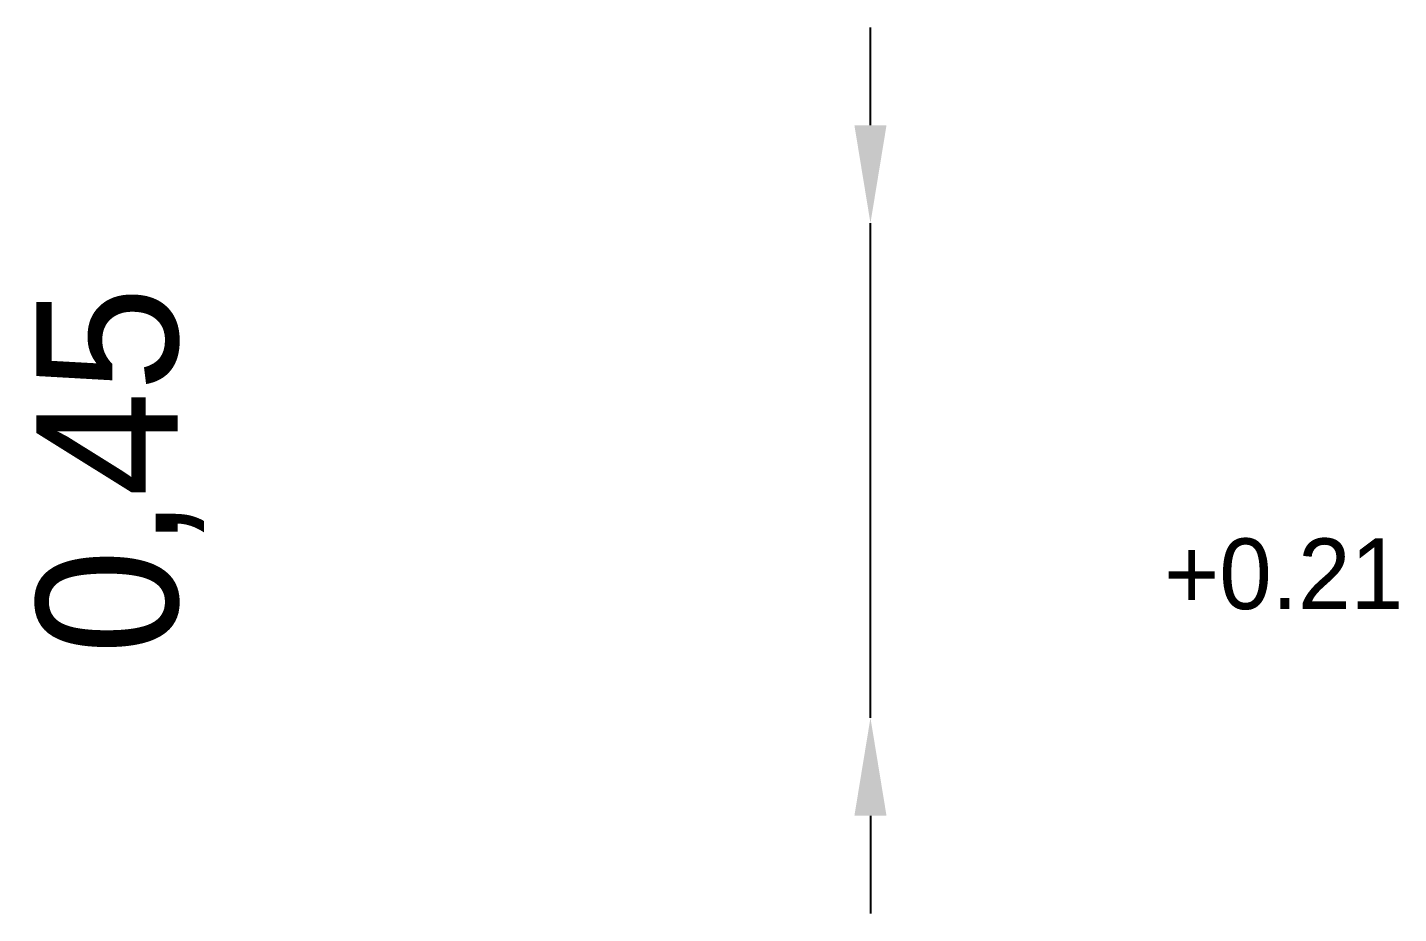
# Model space of a CAD drawing. Header units: metres. Extents: x 738 to 942, y -12 to 4.
# Drawn here: x 777.455 to 778.716, y 0.03 to 0.845 of the extents above; entities that cross this region are included whole.
import ezdxf

# ---------------------------------------------------------------- set-up
doc = ezdxf.new("R2010")
doc.units = ezdxf.units.M
doc.layers.add('COTAS', color=4, linetype='Continuous')
doc.layers.add('TEXTOS', color=7, linetype='Continuous')
doc.dimstyles.get("Standard").update_dxf_attribs({"dimtxt": 2.5, "dimasz": 2.5, "dimexe": 1.25, "dimexo": 0.625, "dimtad": 1, "dimcen": 2.5, "dimazin": 3, "dimtfac": 1, "dimtmove": 0, "dimatfit": 3})

# ---------------------------------------------------------------- blocks, each defined once
blk = doc.blocks.new('_CLOSEDFILLED')
at = {"color": 0, "linetype": 'BYBLOCK'}
blk.add_solid([(-1, 0.164), (0, 0), (-1, -0.164)], dxfattribs=at)
blk = doc.blocks.new('*D3')
for p, q in [((778.23, 0.755), (778.23, 0.845)), ((778.23, 0.665), (778.23, 0.665)), ((778.23, 0.21), (778.23, 0.665)), ((778.23, 0.21), (778.23, 0.21)), ((778.23, 0.12), (778.23, 0.03))]:
    blk.add_line(p, q)
at = {"layer": 'Defpoints'}
for p in [(778.23, 0.665), (778.23, 0.21), (778.23, 0.21)]:
    blk.add_point(p, dxfattribs=at)
at = {"layer": 'COTAS', "xscale": 0.09, "yscale": 0.09}
for p, rotation in [((778.23, 0.665), 270), ((778.23, 0.21), 90)]:
    blk.add_blockref('_CLOSEDFILLED', p, dxfattribs=dict(at, rotation=rotation))
at = {"layer": 'COTAS', "insert": (777.54, 0.4375), "char_height": 0.13, "attachment_point": 5, "rotation": 90}
blk.add_mtext('0,45', dxfattribs=at)

msp = doc.modelspace()

# ---------------------------------------------------------------- texts
at = {"layer": 'TEXTOS'}
msp.add_text('+0.21', height=0.065, dxfattribs=at).set_placement((778.5, 0.31))

# ---------------------------------------------------------------- dimensions: what is measured, and where the dimension line sits
at = {"layer": 'COTAS'}
dim = msp.add_linear_dim(base=(778.23, 0.21), p1=(778.23, 0.21), p2=(778.23, 0.66499996), angle=90, dimstyle='Standard', override={"dimtxt": 0.13, "dimasz": 0.09}, dxfattribs=at)
dim.commit()
dim.dimension.update_dxf_attribs({"geometry": '*D3', "text_midpoint": (777.54, 0.43749998)})

doc.saveas('drawing.dxf')
